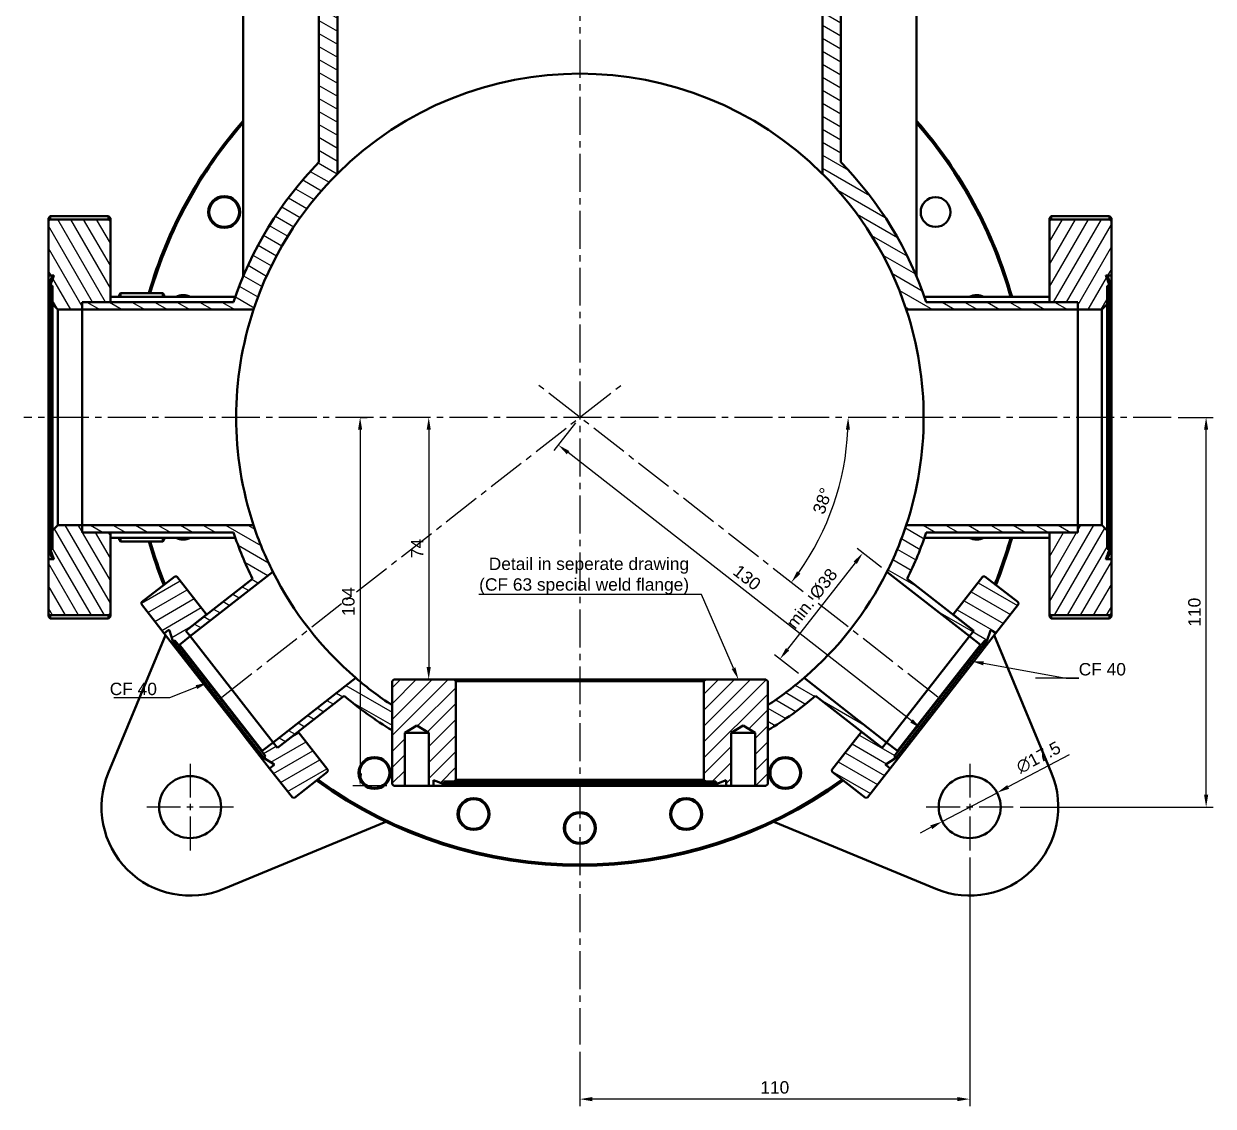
# Model space of a CAD drawing. Header units: millimetres. Extents: x -6 to 1189, y -14 to 841.
# Drawn here: x 523.3 to 858.9, y 369.9 to 675.4 of the extents above; entities that cross this region are included whole.
import ezdxf
from ezdxf import colors
from ezdxf.entities.mleader import LeaderData, LeaderLine
from ezdxf.math import Vec2, Vec3

# ---------------------------------------------------------------- set-up
doc = ezdxf.new("R2010")
doc.units = ezdxf.units.MM
doc.header["$LTSCALE"] = 0.75
doc.linetypes.add('CENTER2', pattern=[28.575, 19.05, -3.175, 3.175, -3.175])
for name, color, linetype, lineweight in [('FD_Dimensions', 7, 'Continuous', 25), ('Hatching', 7, 'Continuous', 25), ('Leaders', 7, 'Continuous', 25), ('Smart Centers', 7, 'CENTER2', 25), ('Visible', 7, 'Continuous', 50)]:
    doc.layers.add(name, color=color, linetype=linetype, lineweight=lineweight)
doc.styles.get("Standard").update_dxf_attribs({"font": 'arial.ttf'})
doc.dimstyles.new('Dim-ISO-25', dxfattribs={"dimtxt": 3.5, "dimasz": 3.5, "dimexe": 2, "dimexo": 2, "dimgap": 1.5, "dimtad": 1, "dimzin": 12, "dimdsep": 46, "dimtxsty": 'Standard', "dimcen": 0, "dimazin": 3, "dimtp": 0.1, "dimtm": 0.1, "dimtfac": 0.714, "dimtmove": 0, "dimatfit": 3, "dimfxl": 1, "dimtzin": 12, "dimarcsym": 0})

# ---------------------------------------------------------------- blocks, each defined once
blk = doc.blocks.new('*U17')
at = {"layer": 'Smart Centers', "color": 0, "ltscale": 0.75, "transparency": 16777216}
blk.add_line((0, 88.349672), (0, -275.591216), dxfattribs=at)
blk = doc.blocks.new('*U18')
at = {"layer": 'Smart Centers', "color": 0, "ltscale": 0.75, "transparency": 16777216}
blk.add_line((283.13016, 0), (-40.623977, 0), dxfattribs=at)
blk = doc.blocks.new('*U25')
at = {"layer": 'Smart Centers', "color": 0, "ltscale": 0.75, "transparency": 16777216}
for p, q in [((0, 12.25), (0, 2.678906)), ((-2.678906, 0), (-12.25, 0)), ((12.25, 0), (2.678906, 0)), ((0, -2.678906), (0, -12.25))]:
    blk.add_line(p, q, dxfattribs=at)
at = {"layer": 'Smart Centers', "color": 0, "linetype": 'Continuous', "ltscale": 0.75, "transparency": 16777216}
for p, q in [((0.892969, 0), (-0.892969, 0)), ((0, 0.892969), (0, -0.892969))]:
    blk.add_line(p, q, dxfattribs=at)
blk = doc.blocks.new('*U26')
at = {"layer": 'Smart Centers', "color": 0, "ltscale": 0.75, "transparency": 16777216}
for p, q in [((0, 12.25), (0, 2.678906)), ((-2.678906, 0), (-12.25, 0)), ((12.25, 0), (2.678906, 0)), ((0, -2.678906), (0, -12.25))]:
    blk.add_line(p, q, dxfattribs=at)
at = {"layer": 'Smart Centers', "color": 0, "linetype": 'Continuous', "ltscale": 0.75, "transparency": 16777216}
for p, q in [((0.892969, 0), (-0.892969, 0)), ((0, 0.892969), (0, -0.892969))]:
    blk.add_line(p, q, dxfattribs=at)
blk = doc.blocks.new('*D58')
at = {"layer": 'Defpoints', "color": 0, "transparency": 16777216}
for p in [(797.930752, 458.394198), (782.434114, 450.263747)]:
    blk.add_point(p, dxfattribs=at)
at = {"layer": 'FD_Dimensions', "lineweight": -2, "transparency": 16777216}
for p, q in [((818.23192, 469.045389), (801.030079, 460.020288)), ((782.434114, 450.263747), (797.930752, 458.394198)), ((779.334787, 448.637657), (776.235459, 447.011567))]:
    blk.add_line(p, q, dxfattribs=at)
at = {"layer": 'FD_Dimensions', "transparency": 16777216}
for points in [[(800.759064, 460.536843), (801.301094, 459.503733), (797.930752, 458.394198)], [(779.063772, 449.154212), (779.605802, 448.121102), (782.434114, 450.263747)]]:
    blk.add_solid(points, dxfattribs=at)
at = {"layer": 'FD_Dimensions', "color": 0, "transparency": 16777216, "insert": (809.608053, 468.34328), "char_height": 3.5, "attachment_point": 5, "rotation": 27.68414994}
blk.add_mtext('∅17.5', dxfattribs=at)
blk = doc.blocks.new('*D59')
at = {"layer": 'Defpoints', "color": 0, "transparency": 16777216}
for p in [(790.182433, 442.078973), (680.182433, 387.287506), (680.182433, 371.908506)]:
    blk.add_point(p, dxfattribs=at)
at = {"layer": 'FD_Dimensions', "lineweight": -2, "transparency": 16777216}
for p, q in [((790.182433, 440.078973), (790.182433, 369.908506)), ((680.182433, 385.287506), (680.182433, 369.908506)), ((786.682433, 371.908506), (683.682433, 371.908506))]:
    blk.add_line(p, q, dxfattribs=at)
at = {"layer": 'FD_Dimensions', "transparency": 16777216}
for points in [[(683.682433, 372.491839), (683.682433, 371.325172), (680.182433, 371.908506)], [(786.682433, 372.491839), (786.682433, 371.325172), (790.182433, 371.908506)]]:
    blk.add_solid(points, dxfattribs=at)
at = {"layer": 'FD_Dimensions', "color": 0, "transparency": 16777216, "insert": (735.182433, 375.195511), "char_height": 3.5, "attachment_point": 5}
blk.add_mtext('110', dxfattribs=at)
blk = doc.blocks.new('*D63')
at = {"layer": 'Defpoints', "color": 0, "transparency": 16777216}
for p in [(616.153695, 564.328973), (618.154155, 460.328973), (627.682433, 460.328973)]:
    blk.add_point(p, dxfattribs=at)
at = {"layer": 'FD_Dimensions', "lineweight": -2, "transparency": 16777216}
for p, q in [((618.153695, 564.328973), (620.154155, 564.328973)), ((618.154155, 560.828973), (618.154155, 463.828973)), ((625.682433, 460.328973), (616.154155, 460.328973))]:
    blk.add_line(p, q, dxfattribs=at)
at = {"layer": 'FD_Dimensions', "transparency": 16777216}
for points in [[(617.570821, 560.828973), (618.737488, 560.828973), (618.154155, 564.328973)], [(617.570821, 463.828973), (618.737488, 463.828973), (618.154155, 460.328973)]]:
    blk.add_solid(points, dxfattribs=at)
at = {"layer": 'FD_Dimensions', "color": 0, "transparency": 16777216, "insert": (614.867149, 512.328973), "char_height": 3.5, "attachment_point": 5, "rotation": 90}
blk.add_mtext('104', dxfattribs=at)
blk = doc.blocks.new('*D64')
at = {"layer": 'Defpoints', "color": 0, "transparency": 16777216}
for p in [(637.977855, 564.328973), (637.519434, 490.328973), (637.519434, 490.328973)]:
    blk.add_point(p, dxfattribs=at)
at = {"layer": 'FD_Dimensions', "lineweight": -2, "transparency": 16777216}
for p, q in [((635.977855, 564.328973), (635.519434, 564.328973)), ((637.519434, 560.828973), (637.519434, 493.828973))]:
    blk.add_line(p, q, dxfattribs=at)
at = {"layer": 'FD_Dimensions', "transparency": 16777216}
for points in [[(636.936101, 560.828973), (638.102767, 560.828973), (637.519434, 564.328973)], [(636.936101, 493.828973), (638.102767, 493.828973), (637.519434, 490.328973)]]:
    blk.add_solid(points, dxfattribs=at)
at = {"layer": 'FD_Dimensions', "color": 0, "transparency": 16777216, "insert": (634.269434, 527.328973), "char_height": 3.5, "attachment_point": 5, "rotation": 90}
blk.add_mtext('74', dxfattribs=at)
blk = doc.blocks.new('*U40')
at = {"layer": 'Smart Centers', "color": 0, "ltscale": 0.75, "transparency": 16777216}
blk.add_line((-14.412332, -11.260148), (98.61401, 77.045708), dxfattribs=at)
blk = doc.blocks.new('*U41')
at = {"layer": 'Smart Centers', "color": 0, "ltscale": 0.75, "transparency": 16777216}
blk.add_line((14.412332, -11.260148), (-99.27868, 77.565005), dxfattribs=at)
blk = doc.blocks.new('*D71')
at = {"layer": 'Defpoints', "color": 0, "transparency": 16777216}
for p in [(667.514399, 574.226325), (523.251426, 564.328973), (847.005563, 564.328973), (748.611081, 531.93418), (781.205412, 485.401171)]:
    blk.add_point(p, dxfattribs=at)
at = {"layer": 'FD_Dimensions', "lineweight": -2, "transparency": 16777216}
blk.add_arc((680.182433, 564.328973), 75.709329, 324.648988, 357.351012, dxfattribs=at)
at = {"layer": 'FD_Dimensions', "transparency": 16777216}
for points in [[(755.227683, 560.843391), (756.394038, 560.816424), (755.891762, 564.328973)], [(742.400538, 520.176349), (741.464835, 520.873179), (739.842198, 517.717655)]]:
    blk.add_solid(points, dxfattribs=at)
at = {"layer": 'FD_Dimensions', "color": 0, "transparency": 16777216, "insert": (748.657956, 540.750959), "char_height": 3.5, "attachment_point": 5, "rotation": 71.00001628}
blk.add_mtext('38°', dxfattribs=at)
blk = doc.blocks.new('*D72')
at = {"layer": 'Defpoints', "color": 0, "transparency": 16777216}
for p in [(680.182433, 564.328973), (674.087695, 556.528064), (803.925718, 511.558153)]:
    blk.add_point(p, dxfattribs=at)
at = {"layer": 'FD_Dimensions', "lineweight": -2, "transparency": 16777216}
for p, q in [((678.95111, 562.752951), (672.856372, 554.952043)), ((773.771056, 478.646887), (676.845733, 554.373249)), ((802.694395, 509.982131), (775.29777, 474.916051))]:
    blk.add_line(p, q, dxfattribs=at)
at = {"layer": 'FD_Dimensions', "transparency": 16777216}
for points in [[(677.204869, 554.832922), (676.486597, 553.913576), (674.087695, 556.528064)], [(774.130191, 479.10656), (773.41192, 478.187215), (776.529093, 476.492072)]]:
    blk.add_solid(points, dxfattribs=at)
at = {"layer": 'FD_Dimensions', "color": 0, "transparency": 16777216, "insert": (727.332812, 519.101205), "char_height": 3.5, "attachment_point": 5, "rotation": 322.00003015}
blk.add_mtext('130', dxfattribs=at)
blk = doc.blocks.new('*D73')
at = {"layer": 'Defpoints', "color": 0, "transparency": 16777216}
for p in [(766.836353, 520.738857), (736.637435, 496.110145), (743.441217, 490.794448)]:
    blk.add_point(p, dxfattribs=at)
at = {"layer": 'FD_Dimensions', "lineweight": -2, "transparency": 16777216}
for p, q in [((765.260331, 521.97018), (758.45655, 527.285876)), ((757.877756, 523.296516), (738.79225, 498.868182)), ((741.865195, 492.025771), (735.061414, 497.341468))]:
    blk.add_line(p, q, dxfattribs=at)
at = {"layer": 'FD_Dimensions', "transparency": 16777216}
for points in [[(757.418083, 523.655651), (758.337429, 522.93738), (760.032571, 526.054553)], [(738.332578, 499.227318), (739.251923, 498.509046), (736.637435, 496.110145)]]:
    blk.add_solid(points, dxfattribs=at)
at = {"layer": 'FD_Dimensions', "color": 0, "transparency": 16777216, "insert": (745.667673, 513.166296), "char_height": 3.5, "attachment_point": 5, "rotation": 52.00003015}
blk.add_mtext('min. %%C38', dxfattribs=at)
blk = doc.blocks.new('*D74')
at = {"layer": 'Defpoints', "color": 0, "transparency": 16777216}
for p in [(847.005563, 564.328973), (856.905058, 564.328973), (802.432433, 454.328973)]:
    blk.add_point(p, dxfattribs=at)
at = {"layer": 'FD_Dimensions', "color": 0, "lineweight": -2, "transparency": 16777216}
for p, q in [((849.005563, 564.328973), (858.905058, 564.328973)), ((856.905058, 457.828973), (856.905058, 560.828973)), ((804.432433, 454.328973), (858.905058, 454.328973))]:
    blk.add_line(p, q, dxfattribs=at)
at = {"layer": 'FD_Dimensions', "color": 0, "transparency": 16777216}
for points in [[(856.321724, 560.828973), (857.488391, 560.828973), (856.905058, 564.328973)], [(856.321724, 457.828973), (857.488391, 457.828973), (856.905058, 454.328973)]]:
    blk.add_solid(points, dxfattribs=at)
at = {"layer": 'FD_Dimensions', "color": 0, "transparency": 16777216, "insert": (853.618052, 509.328973), "char_height": 3.5, "attachment_point": 5, "rotation": 90}
blk.add_mtext('110', dxfattribs=at)

msp = doc.modelspace()

# ---------------------------------------------------------------- hatches: boundary and pattern name
at = {"layer": 'Hatching'}
h = msp.add_hatch(dxfattribs=at)
h.set_pattern_fill('ANSI31', color=256, angle=105, style=0)
edge = h.paths.add_edge_path(flags=0)
edge.add_line((594.846, 471.008), (600.678, 475.564))
edge.add_line((600.678, 475.564), (613.651, 485.7))
edge.add_ellipse((680.182, 564.329), major_axis=(-66.531, -78.629), ratio=1, start_angle=360, end_angle=369.2676)
edge.add_line((627.182, 476.011), (627.182, 483.089))
edge.add_ellipse((680.182, 564.329), major_axis=(-53, -81.24), ratio=1, start_angle=352.41574, end_angle=360, ccw=False)
edge.add_line((616.924, 490.794), (593.615, 472.584))
edge.add_line((593.615, 472.584), (594.846, 471.008))
edge = h.paths.add_edge_path(flags=0)
edge.add_line((746.714, 485.7), (759.687, 475.564))
edge.add_line((759.687, 475.564), (765.518, 471.008))
edge.add_line((765.518, 471.008), (766.75, 472.584))
edge.add_line((766.75, 472.584), (743.441, 490.794))
edge.add_ellipse((680.182, 564.329), major_axis=(63.259, -73.535), ratio=1, start_angle=-7.58426, end_angle=0, ccw=False)
edge.add_line((733.182, 483.089), (733.182, 476.011))
edge.add_ellipse((680.182, 564.329), major_axis=(53, -88.318), ratio=1, start_angle=0, end_angle=9.2676)
edge = h.paths.add_edge_path(flags=0)
edge.add_line((539.682, 531.833), (547.682, 531.833))
edge.add_line((547.682, 531.833), (582.443, 531.833))
edge.add_ellipse((680.182, 564.329), major_axis=(-97.739, -32.496), ratio=1, start_angle=360, end_angle=367.84505)
edge.add_line((587.793, 518.796), (574.82, 508.66))
edge.add_line((574.82, 508.66), (568.989, 504.104))
edge.add_line((568.989, 504.104), (570.22, 502.528))
edge.add_line((570.22, 502.528), (593.529, 520.739))
edge.add_ellipse((680.182, 564.329), major_axis=(-86.654, -43.59), ratio=1, start_angle=351.55866, end_angle=360, ccw=False)
edge.add_line((588.068, 533.932), (539.682, 533.932))
edge.add_line((539.682, 533.932), (539.682, 531.833))
edge = h.paths.add_edge_path(flags=0)
edge.add_line((777.922, 531.833), (812.682, 531.833))
edge.add_line((812.682, 531.833), (820.682, 531.833))
edge.add_line((820.682, 531.833), (820.682, 533.932))
edge.add_line((820.682, 533.932), (772.296, 533.932))
edge.add_ellipse((680.182, 564.329), major_axis=(92.114, -30.397), ratio=1, start_angle=-8.44134, end_angle=0, ccw=False)
edge.add_line((766.836, 520.739), (790.145, 502.528))
edge.add_line((790.145, 502.528), (791.376, 504.104))
edge.add_line((791.376, 504.104), (785.545, 508.66))
edge.add_line((785.545, 508.66), (772.572, 518.796))
edge.add_ellipse((680.182, 564.329), major_axis=(92.389, -45.533), ratio=1, start_angle=360, end_angle=367.84505)
edge = h.paths.add_edge_path(flags=0)
edge.add_line((753.837, 636.329), (753.837, 709.729))
edge.add_line((753.837, 709.729), (753.837, 721.629))
edge.add_line((753.837, 721.629), (748.6, 721.629))
edge.add_line((748.6, 721.629), (748.6, 633.089))
edge.add_ellipse((680.182, 564.329), major_axis=(68.418, 68.76), ratio=1, start_angle=-26.88037, end_angle=0, ccw=False)
edge.add_line((772.296, 594.726), (820.682, 594.726))
edge.add_line((820.682, 594.726), (820.682, 596.825))
edge.add_line((820.682, 596.825), (812.682, 596.825))
edge.add_line((812.682, 596.825), (777.922, 596.825))
edge.add_ellipse((680.182, 564.329), major_axis=(97.739, 32.496), ratio=1, start_angle=360, end_angle=385.95836)
edge = h.paths.add_edge_path(flags=0)
edge.add_line((606.528, 721.629), (606.528, 709.729))
edge.add_line((606.528, 709.729), (606.528, 636.329))
edge.add_ellipse((680.182, 564.329), major_axis=(-73.655, 72), ratio=1, start_angle=360, end_angle=385.95836)
edge.add_line((582.443, 596.825), (547.682, 596.825))
edge.add_line((547.682, 596.825), (539.682, 596.825))
edge.add_line((539.682, 596.825), (539.682, 594.726))
edge.add_line((539.682, 594.726), (588.068, 594.726))
edge.add_ellipse((680.182, 564.329), major_axis=(-92.114, 30.397), ratio=1, start_angle=-26.88037, end_angle=0, ccw=False)
edge.add_line((611.765, 633.089), (611.765, 721.629))
edge.add_line((611.765, 721.629), (606.528, 721.629))
h = msp.add_hatch(dxfattribs=at)
h.set_pattern_fill('ANSI31', color=256, angle=75, style=0)
edge = h.paths.add_edge_path(flags=0)
edge.add_spline(control_points=[(530.782, 601.611), (531.083, 601.498), (531.382, 601.385)], knot_values=[0, 0, 0, 0.0641204, 0.0641204, 0.0641204], weights=[1, 1.0000043, 1], degree=2, periodic=0)
edge.add_line((531.382, 601.385), (531.382, 596.279))
edge.add_spline(control_points=[(531.382, 596.279), (532.14, 595.485), (532.861, 594.726)], knot_values=[0, 0, 0, 0.2143954, 0.2143954, 0.2143954], weights=[1, 1.0002813, 1], degree=2, periodic=0)
edge.add_line((532.861, 594.726), (539.682, 594.726))
edge.add_line((539.682, 594.726), (539.682, 596.825))
edge.add_line((539.682, 596.825), (547.682, 596.825))
edge.add_line((547.682, 596.825), (547.682, 619.683))
edge.add_spline(control_points=[(547.682, 619.683), (547.434, 619.936), (547.182, 620.191)], knot_values=[0, 0, 0, 0.0712801, 0.0712801, 0.0712801], weights=[1, 1.0000101, 1], degree=2, periodic=0)
edge.add_line((547.182, 620.191), (530.682, 620.191))
edge.add_spline(control_points=[(530.682, 620.191), (530.431, 619.936), (530.182, 619.683)], knot_values=[0, 0, 0, 0.0712801, 0.0712801, 0.0712801], weights=[1, 1.0000101, 1], degree=2, periodic=0)
edge.add_line((530.182, 619.683), (530.182, 604.374))
edge.add_line((530.182, 604.374), (531.756, 604.374))
edge.add_spline(control_points=[(531.756, 604.374), (531.252, 602.946), (530.782, 601.611)], knot_values=[0, 0, 0, 0.2929643, 0.2929643, 0.2929643], weights=[1, 1.0005989, 1], degree=2, periodic=0)
edge = h.paths.add_edge_path(flags=0)
edge.add_spline(control_points=[(531.382, 527.273), (531.083, 527.16), (530.782, 527.047)], knot_values=[0, 0, 0, 0.0641204, 0.0641204, 0.0641204], weights=[1, 1.0000043, 1], degree=2, periodic=0)
edge.add_spline(control_points=[(530.782, 527.047), (531.252, 525.712), (531.756, 524.284)], knot_values=[0, 0, 0, 0.2929643, 0.2929643, 0.2929643], weights=[1, 1.0005989, 1], degree=2, periodic=0)
edge.add_line((531.756, 524.284), (530.182, 524.284))
edge.add_line((530.182, 524.284), (530.182, 508.975))
edge.add_spline(control_points=[(530.182, 508.975), (530.431, 508.722), (530.682, 508.467)], knot_values=[0, 0, 0, 0.0712801, 0.0712801, 0.0712801], weights=[1, 1.0000101, 1], degree=2, periodic=0)
edge.add_line((530.682, 508.467), (547.182, 508.467))
edge.add_spline(control_points=[(547.182, 508.467), (547.434, 508.722), (547.682, 508.975)], knot_values=[0, 0, 0, 0.0712801, 0.0712801, 0.0712801], weights=[1, 1.0000101, 1], degree=2, periodic=0)
edge.add_line((547.682, 508.975), (547.682, 531.833))
edge.add_line((547.682, 531.833), (539.682, 531.833))
edge.add_line((539.682, 531.833), (539.682, 533.932))
edge.add_line((539.682, 533.932), (532.861, 533.932))
edge.add_spline(control_points=[(532.861, 533.932), (532.14, 533.173), (531.382, 532.379)], knot_values=[0, 0, 0, 0.2143954, 0.2143954, 0.2143954], weights=[1, 1.0002813, 1], degree=2, periodic=0)
edge.add_line((531.382, 532.379), (531.382, 527.273))
h = msp.add_hatch(dxfattribs=at)
h.set_pattern_fill('ANSI31', color=256, angle=15, style=0)
edge = h.paths.add_edge_path(flags=0)
edge.add_spline(control_points=[(829.582, 527.047), (829.282, 527.16), (828.982, 527.273)], knot_values=[0, 0, 0, 0.0641204, 0.0641204, 0.0641204], weights=[1, 1.0000043, 1], degree=2, periodic=0)
edge.add_line((828.982, 527.273), (828.982, 532.379))
edge.add_spline(control_points=[(828.982, 532.379), (828.225, 533.173), (827.504, 533.932)], knot_values=[0, 0, 0, 0.2143954, 0.2143954, 0.2143954], weights=[1, 1.0002813, 1], degree=2, periodic=0)
edge.add_line((827.504, 533.932), (820.682, 533.932))
edge.add_line((820.682, 533.932), (820.682, 531.833))
edge.add_line((820.682, 531.833), (812.682, 531.833))
edge.add_line((812.682, 531.833), (812.682, 508.975))
edge.add_spline(control_points=[(812.682, 508.975), (812.931, 508.722), (813.182, 508.467)], knot_values=[0, 0, 0, 0.0712801, 0.0712801, 0.0712801], weights=[1, 1.0000101, 1], degree=2, periodic=0)
edge.add_line((813.182, 508.467), (829.682, 508.467))
edge.add_spline(control_points=[(829.682, 508.467), (829.934, 508.722), (830.182, 508.975)], knot_values=[0, 0, 0, 0.0712801, 0.0712801, 0.0712801], weights=[1, 1.0000101, 1], degree=2, periodic=0)
edge.add_line((830.182, 508.975), (830.182, 524.284))
edge.add_line((830.182, 524.284), (828.609, 524.284))
edge.add_spline(control_points=[(828.609, 524.284), (829.113, 525.712), (829.582, 527.047)], knot_values=[0, 0, 0, 0.2929643, 0.2929643, 0.2929643], weights=[1, 1.0005989, 1], degree=2, periodic=0)
edge = h.paths.add_edge_path(flags=0)
edge.add_spline(control_points=[(828.982, 601.385), (829.282, 601.498), (829.582, 601.611)], knot_values=[0, 0, 0, 0.0641204, 0.0641204, 0.0641204], weights=[1, 1.0000043, 1], degree=2, periodic=0)
edge.add_spline(control_points=[(829.582, 601.611), (829.113, 602.946), (828.609, 604.374)], knot_values=[0, 0, 0, 0.2929643, 0.2929643, 0.2929643], weights=[1, 1.0005989, 1], degree=2, periodic=0)
edge.add_line((828.609, 604.374), (830.182, 604.374))
edge.add_line((830.182, 604.374), (830.182, 619.683))
edge.add_spline(control_points=[(830.182, 619.683), (829.934, 619.936), (829.682, 620.191)], knot_values=[0, 0, 0, 0.0712801, 0.0712801, 0.0712801], weights=[1, 1.0000101, 1], degree=2, periodic=0)
edge.add_line((829.682, 620.191), (813.182, 620.191))
edge.add_spline(control_points=[(813.182, 620.191), (812.931, 619.936), (812.682, 619.683)], knot_values=[0, 0, 0, 0.0712801, 0.0712801, 0.0712801], weights=[1, 1.0000101, 1], degree=2, periodic=0)
edge.add_line((812.682, 619.683), (812.682, 596.825))
edge.add_line((812.682, 596.825), (820.682, 596.825))
edge.add_line((820.682, 596.825), (820.682, 594.726))
edge.add_line((820.682, 594.726), (827.504, 594.726))
edge.add_spline(control_points=[(827.504, 594.726), (828.225, 595.485), (828.982, 596.279)], knot_values=[0, 0, 0, 0.2143954, 0.2143954, 0.2143954], weights=[1, 1.0002813, 1], degree=2, periodic=0)
edge.add_line((828.982, 596.279), (828.982, 601.385))
h = msp.add_hatch(dxfattribs=at)
h.set_pattern_fill('ANSI31', color=256, angle=-15, style=0)
edge = h.paths.add_edge_path(flags=0)
edge.add_line((565.316, 501.171), (565.923, 501.369))
edge.add_line((565.923, 501.369), (566.857, 500.173))
edge.add_line((566.857, 500.173), (567.158, 500.136))
edge.add_line((567.158, 500.136), (570.22, 502.528))
edge.add_line((570.22, 502.528), (568.989, 504.104))
edge.add_line((568.989, 504.104), (574.82, 508.66))
edge.add_line((574.82, 508.66), (566.447, 519.377))
edge.add_line((566.447, 519.377), (565.885, 519.446))
edge.add_line((565.885, 519.446), (556.508, 512.12))
edge.add_line((556.508, 512.12), (556.439, 511.558))
edge.add_line((556.439, 511.558), (562.857, 503.343))
edge.add_line((562.857, 503.343), (564.03, 504.259))
edge.add_ellipse((564.153, 504.102), major_axis=(-0.123, 0.158), ratio=1, start_angle=250, end_angle=360, ccw=False)
edge.add_line((564.343, 504.164), (565.316, 501.171))
edge = h.paths.add_edge_path(flags=0)
edge.add_line((591.45, 468.695), (591.112, 468.154))
edge.add_line((591.112, 468.154), (593.78, 466.486))
edge.add_ellipse((593.674, 466.317), major_axis=(0.106, 0.17), ratio=1, start_angle=-110, end_angle=0, ccw=False)
edge.add_line((593.797, 466.159), (592.625, 465.243))
edge.add_line((592.625, 465.243), (599.043, 457.028))
edge.add_line((599.043, 457.028), (599.604, 456.959))
edge.add_line((599.604, 456.959), (608.982, 464.285))
edge.add_line((608.982, 464.285), (609.051, 464.847))
edge.add_line((609.051, 464.847), (600.678, 475.564))
edge.add_line((600.678, 475.564), (594.846, 471.008))
edge.add_line((594.846, 471.008), (593.615, 472.584))
edge.add_line((593.615, 472.584), (590.553, 470.191))
edge.add_line((590.553, 470.191), (590.516, 469.891))
edge.add_line((590.516, 469.891), (591.45, 468.695))
h = msp.add_hatch(dxfattribs=at)
h.set_pattern_fill('ANSI31', color=256, angle=105, style=0)
edge = h.paths.add_edge_path(flags=0)
edge.add_line((769.253, 468.154), (768.915, 468.695))
edge.add_line((768.915, 468.695), (769.849, 469.891))
edge.add_line((769.849, 469.891), (769.812, 470.191))
edge.add_line((769.812, 470.191), (766.75, 472.584))
edge.add_line((766.75, 472.584), (765.518, 471.008))
edge.add_line((765.518, 471.008), (759.687, 475.564))
edge.add_line((759.687, 475.564), (751.314, 464.847))
edge.add_line((751.314, 464.847), (751.383, 464.285))
edge.add_line((751.383, 464.285), (760.76, 456.959))
edge.add_line((760.76, 456.959), (761.322, 457.028))
edge.add_line((761.322, 457.028), (767.74, 465.243))
edge.add_line((767.74, 465.243), (766.568, 466.159))
edge.add_ellipse((766.691, 466.317), major_axis=(-0.123, -0.158), ratio=1, start_angle=-110, end_angle=0, ccw=False)
edge.add_line((766.585, 466.486), (769.253, 468.154))
edge = h.paths.add_edge_path(flags=0)
edge.add_line((794.442, 501.369), (795.049, 501.171))
edge.add_line((795.049, 501.171), (796.021, 504.164))
edge.add_ellipse((796.212, 504.102), major_axis=(-0.19, 0.062), ratio=1, start_angle=-110, end_angle=0, ccw=False)
edge.add_line((796.335, 504.259), (797.507, 503.343))
edge.add_line((797.507, 503.343), (803.926, 511.558))
edge.add_line((803.926, 511.558), (803.857, 512.12))
edge.add_line((803.857, 512.12), (794.479, 519.446))
edge.add_line((794.479, 519.446), (793.918, 519.377))
edge.add_line((793.918, 519.377), (785.545, 508.66))
edge.add_line((785.545, 508.66), (791.376, 504.104))
edge.add_line((791.376, 504.104), (790.145, 502.528))
edge.add_line((790.145, 502.528), (793.207, 500.136))
edge.add_line((793.207, 500.136), (793.508, 500.173))
edge.add_line((793.508, 500.173), (794.442, 501.369))
h = msp.add_hatch(dxfattribs=at)
h.set_pattern_fill('ANSI31', color=256, style=0)
h.paths.add_polyline_path([(627.682, 490.329), (627.182, 489.829), (627.182, 483.089), (627.182, 476.011), (627.182, 460.829), (627.682, 460.329), (630.743, 460.329), (630.743, 475.329), (634.132, 477.366), (637.522, 475.329), (637.522, 460.329), (638.907, 460.329), (638.907, 461.903), (641.582, 460.929), (641.801, 461.529), (644.682, 461.529), (645.182, 462.029), (645.182, 489.829), (644.682, 490.329)], flags=0)
h.paths.add_polyline_path([(733.182, 489.829), (732.682, 490.329), (715.682, 490.329), (715.182, 489.829), (715.182, 462.029), (715.682, 461.529), (718.564, 461.529), (718.782, 460.929), (721.457, 461.903), (721.457, 460.329), (722.843, 460.329), (722.843, 475.329), (726.232, 477.366), (729.622, 475.329), (729.622, 460.329), (732.682, 460.329), (733.182, 460.829), (733.182, 476.011), (733.182, 483.089)], flags=0)

# ---------------------------------------------------------------- linework, layer by layer
at = {"layer": 'Visible', "extrusion": (0, 1, 2e-16)}
for p, q in [((606.528, 721.629), (606.528, 636.329)), ((611.765, 633.089), (611.765, 721.629)), ((748.6, 721.629), (748.6, 633.089)), ((753.837, 636.329), (753.837, 721.629)), ((585.182, 709.729), (585.182, 604.128)), ((775.182, 709.729), (775.182, 604.128)), ((530.182, 620.579), (530.682, 621.079)), ((530.682, 621.079), (547.182, 621.079)), ((530.682, 620.191), (530.682, 621.079)), ((547.682, 620.579), (547.182, 621.079)), ((547.182, 621.079), (547.182, 620.191)), ((812.682, 620.579), (813.182, 621.079)), ((829.682, 621.079), (813.182, 621.079)), ((813.182, 620.191), (813.182, 621.079)), ((830.182, 620.579), (829.682, 621.079)), ((829.682, 621.079), (829.682, 620.191)), ((530.182, 620.579), (530.182, 619.683)), ((530.182, 619.683), (530.182, 604.374)), ((547.182, 620.191), (530.682, 620.191)), ((547.682, 619.683), (547.682, 620.579)), ((547.682, 596.825), (547.682, 619.683)), ((812.682, 620.579), (812.682, 619.683)), ((812.682, 619.683), (812.682, 596.825)), ((829.682, 620.191), (813.182, 620.191)), ((830.182, 619.683), (830.182, 620.579)), ((830.182, 604.374), (830.182, 619.683)), ((530.182, 536.223), (530.182, 604.374)), ((530.182, 604.374), (531.756, 604.374)), ((530.782, 602.929), (531.308, 604.374)), ((828.609, 604.374), (830.182, 604.374)), ((829.582, 602.929), (829.056, 604.374)), ((830.182, 604.374), (830.182, 594.556)), ((530.782, 601.611), (530.782, 602.929)), ((530.782, 527.047), (530.782, 601.611)), ((531.382, 601.385), (531.382, 596.279)), ((828.982, 596.279), (828.982, 601.385)), ((829.582, 602.929), (829.582, 601.611)), ((829.582, 601.611), (829.582, 527.047)), ((547.682, 598.329), (582.956, 598.329)), ((550.182, 598.929), (550.582, 599.329)), ((550.182, 598.929), (550.182, 598.329)), ((562.482, 599.329), (550.582, 599.329)), ((550.582, 598.329), (550.582, 599.329)), ((562.882, 598.929), (562.482, 599.329)), ((562.482, 599.329), (562.482, 598.329)), ((562.882, 598.329), (562.882, 598.929)), ((777.409, 598.329), (812.682, 598.329)), ((531.382, 596.279), (531.382, 532.379)), ((532.861, 594.726), (539.682, 594.726)), ((532.861, 594.726), (532.861, 533.932)), ((539.682, 596.825), (547.682, 596.825)), ((539.682, 594.726), (539.682, 596.825)), ((539.682, 596.825), (539.682, 594.726)), ((582.443, 596.825), (539.682, 596.825)), ((539.682, 533.932), (539.682, 594.726)), ((539.682, 594.726), (539.682, 533.932)), ((539.682, 594.726), (588.068, 594.726)), ((772.296, 594.726), (820.682, 594.726)), ((820.682, 596.825), (777.922, 596.825)), ((812.682, 596.825), (820.682, 596.825)), ((820.682, 596.825), (820.682, 594.726)), ((820.682, 594.726), (820.682, 596.825)), ((820.682, 594.726), (827.504, 594.726)), ((820.682, 594.726), (820.682, 533.932)), ((820.682, 594.726), (820.682, 533.932)), ((827.504, 533.932), (827.504, 594.726)), ((828.982, 532.379), (828.982, 596.279)), ((829.582, 594.556), (830.182, 594.556)), ((830.182, 593.159), (830.182, 594.556)), ((830.182, 593.159), (829.582, 593.159)), ((830.182, 593.159), (830.182, 524.284)), ((530.182, 536.223), (530.182, 534.792)), ((530.182, 536.223), (530.782, 536.223)), ((530.782, 534.792), (530.182, 534.792)), ((530.182, 524.284), (530.182, 534.792)), ((539.682, 533.932), (532.861, 533.932)), ((539.682, 531.833), (539.682, 533.932)), ((539.682, 533.932), (539.682, 531.833)), ((588.068, 533.932), (539.682, 533.932)), ((820.682, 533.932), (772.296, 533.932)), ((820.682, 533.932), (820.682, 531.833)), ((827.504, 533.932), (820.682, 533.932)), ((820.682, 531.833), (820.682, 533.932)), ((531.382, 532.379), (531.382, 527.273)), ((547.682, 531.833), (539.682, 531.833)), ((539.682, 531.833), (582.443, 531.833)), ((547.682, 508.975), (547.682, 531.833)), ((777.922, 531.833), (820.682, 531.833)), ((812.682, 531.833), (812.682, 508.975)), ((820.682, 531.833), (812.682, 531.833)), ((828.982, 527.273), (828.982, 532.379)), ((530.782, 525.729), (530.782, 527.047)), ((547.682, 530.329), (582.956, 530.329)), ((550.182, 530.329), (550.182, 529.729)), ((550.182, 529.729), (550.582, 529.329)), ((550.582, 529.329), (550.582, 530.329)), ((562.482, 529.329), (550.582, 529.329)), ((562.482, 530.329), (562.482, 529.329)), ((562.882, 529.729), (562.482, 529.329)), ((562.882, 529.729), (562.882, 530.329)), ((777.409, 530.329), (812.682, 530.329)), ((829.582, 527.047), (829.582, 525.729)), ((530.182, 524.284), (530.182, 508.975)), ((531.756, 524.284), (530.182, 524.284)), ((530.782, 525.729), (531.308, 524.284)), ((830.182, 524.284), (828.609, 524.284)), ((829.582, 525.729), (829.056, 524.284)), ((830.182, 508.975), (830.182, 524.284)), ((570.22, 502.528), (593.529, 520.739)), ((766.836, 520.739), (790.145, 502.528)), ((565.885, 519.446), (556.508, 512.12)), ((566.447, 519.377), (565.885, 519.446)), ((574.82, 508.66), (566.447, 519.377)), ((587.793, 518.796), (568.989, 504.104)), ((791.376, 504.104), (772.572, 518.796)), ((793.918, 519.377), (785.545, 508.66)), ((794.479, 519.446), (793.918, 519.377)), ((803.857, 512.12), (794.479, 519.446)), ((556.508, 512.12), (556.439, 511.558)), ((556.439, 511.558), (562.857, 503.343)), ((797.507, 503.343), (803.926, 511.558)), ((803.926, 511.558), (803.857, 512.12)), ((530.182, 508.975), (530.182, 508.079)), ((530.182, 508.079), (530.682, 507.579)), ((530.682, 508.467), (547.182, 508.467)), ((530.682, 507.579), (530.682, 508.467)), ((530.682, 507.579), (547.182, 507.579)), ((547.182, 508.467), (547.182, 507.579)), ((547.682, 508.079), (547.182, 507.579)), ((547.682, 508.079), (547.682, 508.975)), ((568.989, 504.104), (574.82, 508.66)), ((785.545, 508.66), (791.376, 504.104)), ((812.682, 508.975), (812.682, 508.079)), ((812.682, 508.079), (813.182, 507.579)), ((813.182, 507.579), (813.182, 508.467)), ((813.182, 508.467), (829.682, 508.467)), ((829.682, 507.579), (813.182, 507.579)), ((829.682, 508.467), (829.682, 507.579)), ((830.182, 508.079), (829.682, 507.579)), ((830.182, 508.079), (830.182, 508.975)), ((562.857, 503.343), (564.03, 504.259)), ((564.343, 504.164), (565.316, 501.171)), ((570.22, 502.528), (568.989, 504.104)), ((568.989, 504.104), (570.22, 502.528)), ((791.376, 504.104), (790.145, 502.528)), ((790.145, 502.528), (791.376, 504.104)), ((795.049, 501.171), (796.021, 504.164)), ((796.335, 504.259), (797.507, 503.343)), ((547.085, 463.896), (563.228, 502.868)), ((562.857, 503.343), (584.643, 475.458)), ((565.316, 501.171), (565.923, 501.369)), ((565.316, 501.171), (591.112, 468.154)), ((565.923, 501.369), (566.857, 500.173)), ((566.857, 500.173), (567.158, 500.136)), ((590.516, 469.891), (566.857, 500.173)), ((567.158, 500.136), (570.22, 502.528)), ((567.158, 500.136), (590.553, 470.191)), ((570.22, 502.528), (593.615, 472.584)), ((593.615, 472.584), (570.22, 502.528)), ((766.75, 472.584), (790.145, 502.528)), ((790.145, 502.528), (766.75, 472.584)), ((769.253, 468.154), (795.049, 501.171)), ((769.812, 470.191), (793.207, 500.136)), ((793.508, 500.173), (769.849, 469.891)), ((790.145, 502.528), (793.207, 500.136)), ((790.592, 494.492), (797.507, 503.343)), ((793.207, 500.136), (793.508, 500.173)), ((793.508, 500.173), (794.442, 501.369)), ((794.442, 501.369), (795.049, 501.171)), ((813.279, 463.896), (797.137, 502.868)), ((789.053, 493.497), (789.526, 493.127)), ((789.526, 493.127), (790.592, 494.492)), ((790.592, 494.492), (790.12, 494.862)), ((616.924, 490.794), (593.615, 472.584)), ((627.682, 490.329), (627.182, 489.829)), ((644.682, 490.329), (627.682, 490.329)), ((645.182, 489.829), (644.682, 490.329)), ((715.682, 490.329), (644.682, 490.329)), ((715.682, 490.329), (715.182, 489.829)), ((732.682, 490.329), (715.682, 490.329)), ((733.182, 489.829), (732.682, 490.329)), ((766.75, 472.584), (743.441, 490.794)), ((767.74, 465.243), (789.526, 493.127)), ((627.182, 489.829), (627.182, 460.829)), ((645.182, 462.029), (645.182, 489.829)), ((645.182, 489.829), (715.182, 489.829)), ((715.182, 489.829), (715.182, 462.029)), ((733.182, 460.829), (733.182, 489.829)), ((594.846, 471.008), (613.651, 485.7)), ((746.714, 485.7), (765.518, 471.008)), ((627.182, 476.011), (627.182, 483.089)), ((733.182, 483.089), (733.182, 476.011)), ((630.743, 475.329), (634.132, 477.366)), ((634.132, 477.366), (637.522, 475.329)), ((722.843, 475.329), (726.232, 477.366)), ((726.232, 477.366), (729.622, 475.329)), ((585.116, 475.828), (584.643, 475.458)), ((584.643, 475.458), (585.71, 474.094)), ((585.71, 474.094), (586.182, 474.463)), ((585.71, 474.094), (592.625, 465.243)), ((600.678, 475.564), (594.846, 471.008)), ((609.051, 464.847), (600.678, 475.564)), ((630.743, 460.329), (630.743, 475.329)), ((637.522, 475.329), (630.743, 475.329)), ((637.522, 475.329), (637.522, 460.329)), ((722.843, 460.329), (722.843, 475.329)), ((729.622, 475.329), (722.843, 475.329)), ((729.622, 475.329), (729.622, 460.329)), ((759.687, 475.564), (751.314, 464.847)), ((765.518, 471.008), (759.687, 475.564)), ((590.553, 470.191), (590.516, 469.891)), ((593.615, 472.584), (590.553, 470.191)), ((594.846, 471.008), (593.615, 472.584)), ((593.615, 472.584), (594.846, 471.008)), ((766.75, 472.584), (765.518, 471.008)), ((765.518, 471.008), (766.75, 472.584)), ((769.812, 470.191), (766.75, 472.584)), ((769.849, 469.891), (769.812, 470.191)), ((590.516, 469.891), (591.45, 468.695)), ((591.45, 468.695), (591.112, 468.154)), ((591.112, 468.154), (593.78, 466.486)), ((766.585, 466.486), (769.253, 468.154)), ((768.915, 468.695), (769.849, 469.891)), ((769.253, 468.154), (768.915, 468.695)), ((593.797, 466.159), (592.625, 465.243)), ((592.625, 465.243), (599.043, 457.028)), ((599.604, 456.959), (608.982, 464.285)), ((608.982, 464.285), (609.051, 464.847)), ((751.314, 464.847), (751.383, 464.285)), ((751.383, 464.285), (760.76, 456.959)), ((761.322, 457.028), (767.74, 465.243)), ((767.74, 465.243), (766.568, 466.159)), ((627.182, 460.829), (627.682, 460.329)), ((627.682, 460.329), (630.743, 460.329)), ((637.522, 460.329), (630.743, 460.329)), ((637.522, 460.329), (638.907, 460.329)), ((638.907, 461.903), (641.582, 460.929)), ((638.907, 460.329), (638.907, 461.903)), ((638.907, 460.329), (721.457, 460.329)), ((641.582, 460.929), (641.801, 461.529)), ((641.582, 460.929), (718.782, 460.929)), ((641.801, 461.529), (644.682, 461.529)), ((644.682, 461.529), (645.182, 462.029)), ((644.682, 461.529), (715.682, 461.529)), ((715.182, 462.029), (645.182, 462.029)), ((715.182, 462.029), (715.682, 461.529)), ((715.682, 461.529), (718.564, 461.529)), ((718.564, 461.529), (718.782, 460.929)), ((718.782, 460.929), (721.457, 461.903)), ((721.457, 461.903), (721.457, 460.329)), ((721.457, 460.329), (722.843, 460.329)), ((729.622, 460.329), (722.843, 460.329)), ((729.622, 460.329), (732.682, 460.329)), ((732.682, 460.329), (733.182, 460.829)), ((599.043, 457.028), (599.604, 456.959)), ((760.76, 456.959), (761.322, 457.028)), ((625.461, 450.166), (579.75, 431.232)), ((734.904, 450.166), (780.615, 431.232))]:
    msp.add_line(p, q, dxfattribs=at)
at = {"layer": 'Visible', "extrusion": (1e-16, 0, -1)}
for centre, radius in [((-579.81, 622.279), 4.5), ((-622.232, 463.957), 4.5), ((-738.132, 463.957), 4.5), ((-570.182, 454.329), 8.75), ((-650.185, 452.378), 4.5), ((-710.18, 452.378), 4.5), ((-680.182, 448.429), 4.5)]:
    msp.add_circle(centre, radius, dxfattribs=at)
at = {"layer": 'Visible'}
for centre, radius in [((579.81, 622.279), 4.2), ((780.555, 622.279), 4.2), ((622.232, 463.957), 4.2), ((738.132, 463.957), 4.2), ((790.182, 454.329), 8.75), ((650.185, 452.378), 4.2), ((710.18, 452.378), 4.2), ((680.182, 448.429), 4.2)]:
    msp.add_circle(centre, radius, dxfattribs=at)
at = {"layer": 'Visible', "extrusion": (1e-16, 0, -1)}
for centre, radius, start, end in [((-680.182, 564.334), 96.996, 45.14117, 134.85882), ((-680.182, 564.329), 126.6, 16.04912, 41.3754), ((-680.182, 564.329), 126.6, 138.6246, 164.42126), ((-680.182, 564.329), 97, 18.26274, 45.1431), ((-680.182, 564.329), 97, 134.8569, 161.73726), ((-568.232, 594.326), 4.5, 62.8139, 117.1861), ((-792.133, 594.326), 4.5, 62.8139, 117.1861), ((-680.184, 564.329), 97.001, 341.7378, 18.2622), ((-680.181, 564.329), 97.001, 161.7378, 198.2622), ((-680.182, 564.329), 97, 333.29592, 341.73726), ((-680.182, 564.329), 97, 198.26274, 206.70408), ((-680.182, 564.329), 126.6, 338.04912, 343.95088), ((-568.232, 534.332), 4.5, 242.8139, 297.1861), ((-792.133, 534.332), 4.5, 242.8139, 297.1861), ((-680.182, 564.329), 126.6, 195.57874, 201.95088), ((-680.182, 564.329), 97, 310.70408, 333.29592), ((-680.182, 564.329), 97, 206.70408, 229.29592), ((-564.153, 504.102), 0.2, 52, 162), ((-796.212, 504.102), 0.2, 18, 128), ((-680.182, 564.329), 97, 303.11982, 310.70408), ((-680.182, 564.329), 97, 229.29592, 236.88018), ((-570.182, 454.329), 25, 247.5, 22.5), ((-593.674, 466.317), 0.2, 122, 232), ((-766.691, 466.317), 0.2, 308, 58), ((-680.182, 564.329), 126.6, 234.04912, 305.95088)]:
    msp.add_arc(centre, radius, start, end, dxfattribs=at)
at = {"layer": 'Visible'}
for centre, radius, start, end in [((680.182, 564.329), 126.2, 138.83119, 163.89863), ((680.182, 564.329), 126.2, 15.62938, 41.16881), ((680.182, 564.329), 103, 135.65084, 161.6092), ((680.182, 564.329), 103, 18.3908, 44.34916), ((568.232, 594.326), 4.2, 72.37619, 107.62381), ((792.133, 594.326), 4.2, 72.37619, 107.62381), ((680.182, 564.329), 103, 198.3908, 206.23585), ((680.182, 564.329), 103, 333.76415, 341.6092), ((680.182, 564.329), 126.2, 196.10137, 201.89863), ((568.232, 534.332), 4.2, 252.37619, 287.62381), ((792.133, 534.332), 4.2, 252.37619, 287.62381), ((680.182, 564.329), 126.2, 338.10137, 344.37062), ((680.182, 564.329), 103, 229.76415, 239.03174), ((680.182, 564.329), 103, 300.96826, 310.23585), ((790.182, 454.329), 25, 247.5, 22.5), ((680.182, 564.329), 126.2, 234.10137, 305.89863)]:
    msp.add_arc(centre, radius, start, end, dxfattribs=at)
for points, weights in [([(530.682, 620.191), (530.431, 619.936), (530.182, 619.683)], [1, 1.00001010655, 1]), ([(547.682, 619.683), (547.434, 619.936), (547.182, 620.191)], [1, 1.00001010531, 1]), ([(813.182, 620.191), (812.931, 619.936), (812.682, 619.683)], [1, 1.00001010563, 1]), ([(830.182, 619.683), (829.934, 619.936), (829.682, 620.191)], [1, 1.00001010569, 1]), ([(531.756, 604.374), (531.252, 602.946), (530.782, 601.611)], [1, 1.00059888036, 1]), ([(829.582, 601.611), (829.113, 602.946), (828.609, 604.374)], [1, 1.00059888036, 1]), ([(530.782, 601.611), (531.083, 601.498), (531.382, 601.385)], [1, 1.00000431525, 1]), ([(828.982, 601.385), (829.282, 601.498), (829.582, 601.611)], [1, 1.0000043156, 1]), ([(531.382, 596.279), (532.14, 595.485), (532.861, 594.726)], [1, 1.00028126533, 1]), ([(827.504, 594.726), (828.225, 595.485), (828.982, 596.279)], [1, 1.00028126535, 1]), ([(532.861, 533.932), (532.14, 533.173), (531.382, 532.379)], [1, 1.00028126535, 1]), ([(828.982, 532.379), (828.225, 533.173), (827.504, 533.932)], [1, 1.00028126535, 1]), ([(531.382, 527.273), (531.083, 527.16), (530.782, 527.047)], [1, 1.00000431541, 1]), ([(530.782, 527.047), (531.252, 525.712), (531.756, 524.284)], [1, 1.00059888036, 1]), ([(828.609, 524.284), (829.113, 525.712), (829.582, 527.047)], [1, 1.00059888036, 1]), ([(829.582, 527.047), (829.282, 527.16), (828.982, 527.273)], [1, 1.0000043146, 1]), ([(530.182, 508.975), (530.431, 508.722), (530.682, 508.467)], [1, 1.00001010655, 1]), ([(547.182, 508.467), (547.434, 508.722), (547.682, 508.975)], [1, 1.00001010609, 1]), ([(812.682, 508.975), (812.931, 508.722), (813.182, 508.467)], [1, 1.00001010553, 1]), ([(829.682, 508.467), (829.934, 508.722), (830.182, 508.975)], [1, 1.0000101068, 1])]:
    msp.add_rational_spline(points, weights, degree=2, dxfattribs=at)

# ---------------------------------------------------------------- block references
at = {"layer": 'Smart Centers', "ltscale": 0.75}
for name, p in [('*U17', (680.182, 662.879)), ('*U41', (766.793, 496.661)), ('*U40', (593.572, 496.661)), ('*U18', (563.875, 564.329)), ('*U25', (570.182, 454.329)), ('*U26', (790.182, 454.329))]:
    msp.add_blockref(name, p, dxfattribs=at)

# ---------------------------------------------------------------- dimensions: what is measured, and where the dimension line sits
at = {"layer": 'FD_Dimensions'}
dim = msp.add_angular_dim_2l(base=(748.611, 531.934), line1=((847.006, 564.329), (523.251, 564.329)), line2=((781.205, 485.401), (667.514, 574.226)), dimstyle='Dim-ISO-25', override={"dimlfac": 1, "dimpost": '', "dimclrd": 256, "dimclre": 256}, dxfattribs=at)
dim.commit()
dim.dimension.update_dxf_attribs({"geometry": '*D71', "text_midpoint": (748.658, 540.751)})
for base, p1, p2, angle, override, picture, middle in [((618.154, 460.329), (616.154, 564.329), (627.682, 460.329), 270, {"dimlfac": 1, "dimclrd": 256, "dimclre": 256}, '*D63', (614.867, 512.329)), ((637.519, 490.329), (637.978, 564.329), (637.519, 490.329), 270, {"dimlfac": 1, "dimclrd": 256, "dimclre": 256}, '*D64', (634.269, 527.329)), ((674.088, 556.528), (803.926, 511.558), (680.182, 564.329), 142, {"dimlfac": 1, "dimclrd": 256, "dimclre": 256}, '*D72', (727.333, 519.101)), ((856.905, 564.329), (802.432, 454.329), (847.006, 564.329), 270, {"dimlfac": 1}, '*D74', (853.618, 509.329))]:
    dim = msp.add_linear_dim(base=base, p1=p1, p2=p2, angle=angle, dimstyle='Dim-ISO-25', override=override, dxfattribs=at)
    dim.commit()
    dim.dimension.update_dxf_attribs({"geometry": picture, "text_midpoint": middle})
dim = msp.add_linear_dim(base=(736.637, 496.11), p1=(766.836, 520.739), p2=(743.441, 490.794), angle=52, text='min. %%C<>', dimstyle='Dim-ISO-25', override={"dimlfac": 1, "dimclrd": 256, "dimclre": 256}, dxfattribs=at)
dim.commit()
dim.dimension.update_dxf_attribs({"geometry": '*D73', "text_midpoint": (745.668, 513.166)})
dim = msp.add_diameter_dim_2p(p1=(782.434, 450.264), p2=(797.931, 458.394), dimstyle='Dim-ISO-25', override={"dimlfac": 1, "dimclrd": 256, "dimclre": 256}, dxfattribs=at)
dim.commit()
dim.dimension.update_dxf_attribs({"geometry": '*D58', "text_midpoint": (811.181, 465.346), "dimtype": 163})
dim = msp.add_linear_dim(base=(680.182, 371.909), p1=(790.182, 442.079), p2=(680.182, 387.288), dimstyle='Dim-ISO-25', override={"dimlfac": 1, "dimclrd": 256, "dimclre": 256}, dxfattribs=at)
dim.commit()
dim.dimension.update_dxf_attribs({"geometry": '*D59', "text_midpoint": (735.182, 375.196)})

# ---------------------------------------------------------------- leaders
at = {"layer": 'Leaders'}
ml = msp.add_multileader_mtext('Standard', dxfattribs=at)
ml.set_content('Detail in seperate drawing\\P(CF 63 special weld flange)', color=256)
ml.set_leader_properties()
ml.build(insert=Vec2(0, 0))
ml.multileader.update_dxf_attribs({"text_left_attachment_type": 5, "text_right_attachment_type": 5, "dogleg_length": 3.5, "arrow_head_size": 3.5})
ctx = ml.context
ctx.base_point, ctx.char_height, ctx.arrow_head_size, ctx.landing_gap_size, ctx.plane_origin = Vec3(652.227, 514.321), 3.5, 3.5, 0, Vec3(842.637, 490.329)
ctx.left_attachment, ctx.right_attachment, ctx.text_align_type = 5, 5, 2
notes = []
notes.append((ctx, [(0, (1, 1, 0), (714.499, 514.321), (-1, 0), 3.5, [(0, [(724.937, 490.329)], 0, [])])]))
ctx.mtext.insert, ctx.mtext.alignment, ctx.mtext.flow_direction = Vec3(710.999, 524.743), 3, 5
ml = msp.add_multileader_mtext('Standard', dxfattribs=at)
ml.set_content('CF 40', color=256)
ml.set_leader_properties()
ml.build(insert=Vec2(0, 0))
ml.multileader.update_dxf_attribs({"text_left_attachment_type": 5, "text_right_attachment_type": 5, "dogleg_length": 3.5, "arrow_head_size": 3.5})
ctx = ml.context
ctx.base_point, ctx.char_height, ctx.arrow_head_size, ctx.landing_gap_size, ctx.plane_origin = Vec3(820.955, 490.726), 3.5, 3.5, 0, Vec3(906.971, 495.004)
ctx.left_attachment, ctx.right_attachment = 5, 5
notes.append((ctx, [(0, (1, 1, 0), (817.455, 490.726), (1, 0), 3.5, [(0, [(790.641, 495.53)], 0, [])])]))
ctx.mtext.insert, ctx.mtext.flow_direction = Vec3(820.955, 494.986), 5
ml = msp.add_multileader_mtext('Standard', dxfattribs=at)
ml.set_content('CF 40', color=256)
ml.set_leader_properties()
ml.build(insert=Vec2(0, 0))
ml.multileader.update_dxf_attribs({"text_left_attachment_type": 5, "text_right_attachment_type": 5, "dogleg_length": 3.5, "arrow_head_size": 3.5})
ctx = ml.context
ctx.base_point, ctx.char_height, ctx.arrow_head_size, ctx.landing_gap_size, ctx.plane_origin = Vec3(547.989, 485.176), 3.5, 3.5, 0, Vec3(693.371, 491.158)
ctx.left_attachment, ctx.right_attachment, ctx.text_align_type = 5, 5, 2
notes.append((ctx, [(0, (1, 1, 0), (564.327, 485.176), (-1, 0), 3.5, [(0, [(575.213, 489.478)], 0, [])])]))
ctx.mtext.insert, ctx.mtext.alignment, ctx.mtext.flow_direction = Vec3(560.827, 489.435), 3, 5
for ctx, leaders in notes:
    for number, flags, end, landing, length, lines in leaders:
        leader = LeaderData()
        leader.index, (leader.has_last_leader_line, leader.has_dogleg_vector, leader.attachment_direction) = number, flags
        leader.last_leader_point, leader.dogleg_vector, leader.dogleg_length = Vec3(end), Vec3(landing), length
        for number, points, colour, breaks in lines:
            line = LeaderLine()
            line.index, line.vertices, line.color, line.breaks = number, Vec3.list(points), colors.encode_raw_color(colour), breaks
            leader.lines.append(line)
        ctx.leaders.append(leader)

doc.saveas('drawing.dxf')
